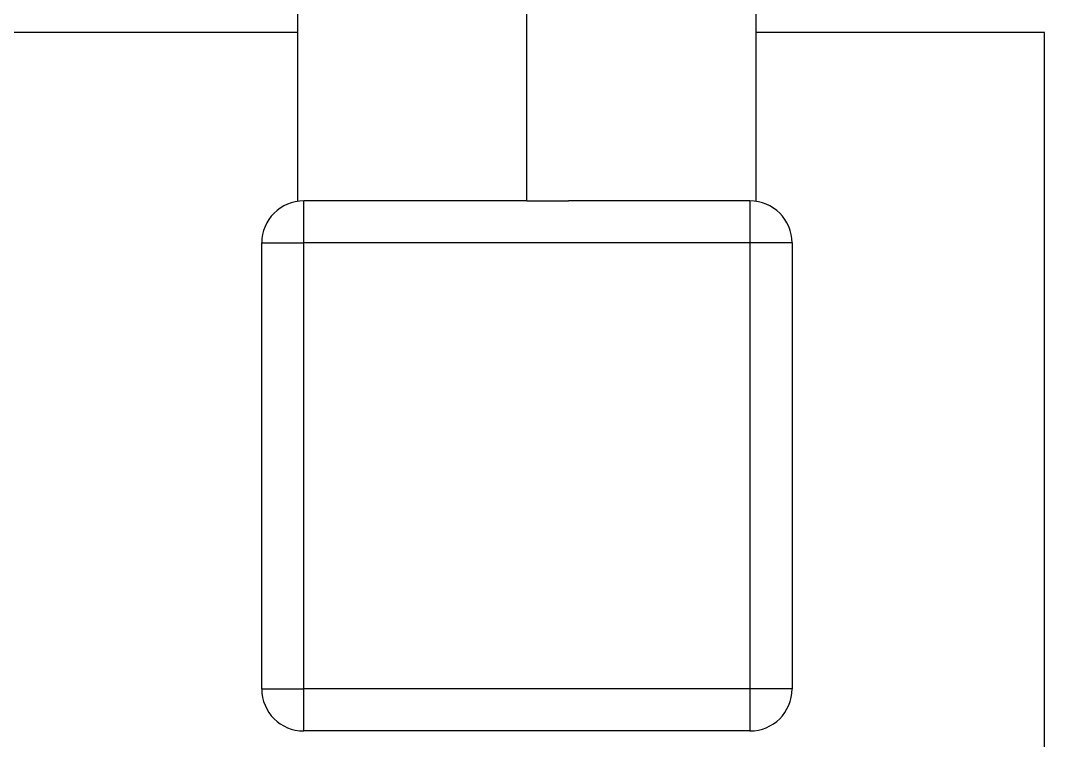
# Model space of a CAD drawing. Header units: millimetres. Extents: x 114 to 280, y 84 to 210.
# Drawn here: x 267.81 to 279.98, y 195.74 to 204.29 of the extents above; entities that cross this region are included whole.
import ezdxf

# ---------------------------------------------------------------- set-up
doc = ezdxf.new("R2010")
doc.units = ezdxf.units.MM

msp = doc.modelspace()

# ---------------------------------------------------------------- linework, layer by layer
at = {"color": 7, "linetype": 'Continuous', "lineweight": 25}
for p, q in [((271.105, 204.98), (271.105, 202.144)), ((273.83, 202.15), (273.83, 204.98)), ((276.555, 202.144), (276.555, 204.98)), ((271.105, 204.15), (255.095, 204.15)), ((279.98, 204.15), (276.555, 204.15)), ((279.98, 168.47), (279.98, 204.15)), ((271.18, 201.65), (271.18, 202.15)), ((273.336, 202.15), (271.18, 202.15)), ((273.83, 202.15), (273.336, 202.15)), ((273.83, 202.15), (274.323, 202.15)), ((276.48, 202.15), (274.323, 202.15)), ((276.48, 202.15), (276.48, 201.65)), ((270.68, 196.35), (270.68, 201.65)), ((270.68, 201.65), (271.18, 201.65)), ((271.18, 196.35), (271.18, 201.65)), ((276.48, 201.65), (271.18, 201.65)), ((276.48, 201.65), (276.48, 196.35)), ((276.98, 201.65), (276.48, 201.65)), ((276.98, 201.65), (276.98, 196.35)), ((270.68, 196.35), (271.18, 196.35)), ((276.48, 196.35), (271.18, 196.35)), ((271.18, 195.85), (271.18, 196.35)), ((276.98, 196.35), (276.48, 196.35)), ((276.48, 196.35), (276.48, 195.85)), ((276.48, 195.85), (271.18, 195.85))]:
    msp.add_line(p, q, dxfattribs=at)
for centre, start, end in [((271.18, 201.65), 90, 180), ((276.48, 201.65), 0, 90), ((271.18, 196.35), 180, 270), ((276.48, 196.35), 270, 0)]:
    msp.add_arc(centre, 0.5, start, end, dxfattribs=at)

doc.saveas('drawing.dxf')
